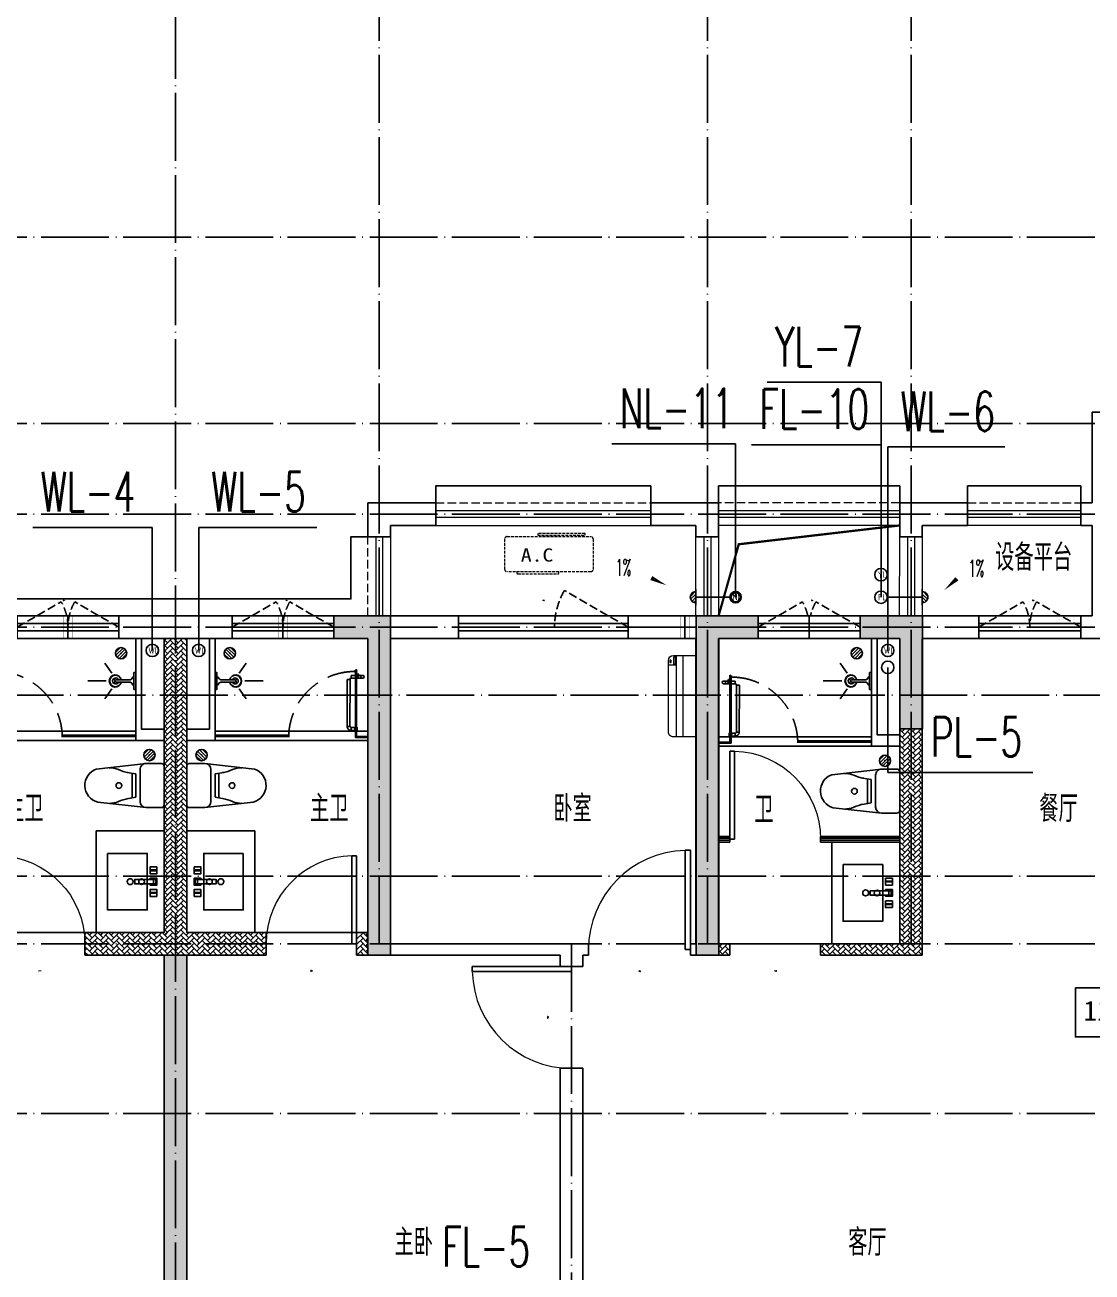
# Model space of a CAD drawing. Extents: x 27938 to 1507990, y 110129 to 923079.
# Drawn here: x 851586 to 861017, y 367223 to 378249 of the extents above; entities that cross this region are included whole.
import ezdxf

# ---------------------------------------------------------------- set-up
doc = ezdxf.new("R2010")
doc.units = 0
doc.header["$LTSCALE"] = 1000
doc.header["$MEASUREMENT"] = 0
doc.linetypes.add('DASH', pattern=[0.35, 0.25, -0.1])
doc.linetypes.add('DOTE', pattern=[2.42, 2, -0.2, 0.02, -0.2])
for name, color, linetype in [('COLUMN', 9, 'Continuous'), ('CURTWALL', 4, 'Continuous'), ('DIM_凝结', 150, 'Continuous'), ('DIM_废水', 31, 'Continuous'), ('DIM_污水', 2, 'Continuous'), ('DIM_雨水', 4, 'Continuous'), ('DIM_餐饮排水', 31, 'Continuous'), ('DOTE', 1, 'Continuous'), ('EQUIP_污水', 7, 'Continuous'), ('IP-bath&kitchen-JOHNSON', 4, 'Continuous'), ('LVTRY', 6, 'Continuous'), ('P-bath&kitchen-JOHNSON', 4, 'Continuous'), ('PUB_HATCH', 8, 'Continuous'), ('PUB_TEXT', 4, 'Continuous'), ('VPIPE-中水', 122, 'Continuous'), ('VPIPE-凝结', 150, 'N'), ('VPIPE-废水', 31, 'Continuous'), ('VPIPE-污水', 2, 'W'), ('VPIPE-雨水', 4, 'Y'), ('VPIPE-餐饮排水', 41, 'P'), ('WALL', 9, 'Continuous'), ('WINDOW', 4, 'Continuous'), ('WINDOW_TEXT', 7, 'Continuous'), ('保温', 6, 'Continuous'), ('机电标识类', 1, 'Continuous'), ('看线', 251, 'Continuous')]:
    doc.layers.add(name, color=color, linetype=linetype)
for name, color, linetype, lineweight in [('平面-排水沟', 86, 'Continuous', 15), ('平面-栏杆', 135, 'Continuous', 15), ('平面-看线', 45, 'Continuous', 15), ('平面-空调室内机', 176, 'Continuous', 9), ('平面-空调预留孔', 173, 'Continuous', 15), ('空调', 76, 'Continuous', 13)]:
    doc.layers.add(name, color=color, linetype=linetype, lineweight=lineweight)
doc.styles.add('_TCH_DIM', font='SIMPLEX.shx', dxfattribs={"width": 0.7, "bigfont": 'GBCBIG.shx'})
doc.styles.add('_TCH_WINDOW', font='SIMPLEX.shx', dxfattribs={"width": 0.7, "height": 3.5, "bigfont": 'GBCBIG.shx'})
doc.styles.add('_TWT_SERIAL', font='SIMPLEX', dxfattribs={"width": 0.8, "height": 3.5, "bigfont": 'HZTXT'})
doc.styles.get("Standard").update_dxf_attribs({"font": 'gbenor.shx', "bigfont": 'gbcbig.shx'})
doc.styles.add('黑体', font='simhei.ttf')
doc.linetypes.add('N', pattern='A,3,-0.2,["N",Standard,S=0.25,R=0,X=-0.1,Y=-0.115],-0.2', length=3.4)
doc.linetypes.add('P', pattern='A,3,-0.2,["P",Standard,S=0.25,R=0,X=-0.1,Y=-0.115],-0.2', length=3.4)
doc.linetypes.add('W', pattern='A,3,-0.2,["W",Standard,S=0.25,R=0,X=-0.1,Y=-0.115],-0.2', length=3.4)
doc.linetypes.add('Y', pattern='A,3,-0.2,["Y",Standard,S=0.25,R=0,X=-0.1,Y=-0.115],-0.2', length=3.4)
pattern_1 = [(45, (0, 0), (0, 47.4157523), [100.584, -33.528]), (135, (23.708, 23.708), (3e-15, 47.4157523), [100.584, -33.528])]
pattern_2 = [(45, (-445516.58, -596748.81), (0, 47.4157523), [100.584, -33.528]), (135, (-445492.87, -596725.102), (3e-15, 47.4157523), [100.584, -33.528])]

# ---------------------------------------------------------------- blocks, each defined once
blk = doc.blocks.new('GDGDGDSDA')
at = {"layer": 'DOTE', "color": 0, "linetype": 'DOTE', "ltscale": 0.3}
for p, q in [((444335, 376108), (444335, 359558)), ((446135, 367858), (446135, 376108)), ((449035, 367858), (449035, 376108)), ((450835, 367858), (450835, 376108)), ((471335, 374108), (417335, 374108)), ((471335, 372458), (417335, 372458)), ((471335, 371658), (417335, 371658)), ((471335, 370658), (417335, 370658)), ((417335, 370059), (471335, 370059)), ((471335, 368458), (417335, 368458)), ((471335, 367858), (417335, 367858)), ((447835, 367858), (447835, 359558)), ((471335, 366358), (417335, 366358))]:
    blk.add_line(p, q, dxfattribs=at)
blk = doc.blocks.new('rrrrrrrrrrrra')
at = {"color": 0}
for p, q in [((-112, 459), (-112, 324)), ((253, 484), (-87, 484)), ((278, 324), (278, 459)), ((-112, 324), (-64, -103)), ((-59, 271), (224, 271)), ((-21, 232), (-34, 154)), ((186, 232), (-21, 232)), ((186, 232), (199, 154)), ((278, 324), (228, -116)), ((191, 200), (-26, 200))]:
    blk.add_line(p, q, dxfattribs=at)
for centre, radius, start, end in [((-87, 459), 25, 90, 180), ((253, 459), 25, 0, 90), ((-59, 324), 53.3, 180, 270), ((224, 324), 53.3, 270, 0), ((-323, 210), 294, 333.5369, 351.4828), ((488, 210), 294, 188.5172, 206.4631), ((149, -3), 224, 158.5202, 180), ((16, -3), 224, 0, 21.4798), ((84, -64), 153, 195.0773, 340.1181)]:
    blk.add_arc(centre, radius, start, end, dxfattribs=at)
blk = doc.blocks.new('A$C1E0F638F')
at = {"color": 0}
for points in [[(500, 435), (500, 85), (0, 85), (0, 435)], [(270, 30), (230, 30), (230, 195), (270, 195)], [(120, 0), (180, 0), (180, 60), (120, 60)], [(147, 55), (153, 55), (153, 5), (147, 5)], [(230, 30), (270, 30), (270, 10), (230, 10)], [(380, 0), (320, 0), (320, 60), (380, 60)], [(353, 55), (347, 55), (347, 5), (353, 5)]]:
    blk.add_lwpolyline(points, close=True, dxfattribs=at)
blk.add_lwpolyline([(270, 60), (280, 60), (280, 0), (220, 0), (220, 60), (230, 60)], dxfattribs=at)
blk.add_circle((250, 236), 26, dxfattribs=at)
blk = doc.blocks.new('$lvtry$00000171')
at = {"color": 0}
for p, q in [((-74, 11), (-11, 74)), ((-70, -27), (27, 70)), ((-53, -53), (53, 53)), ((-27, -70), (70, 27)), ((11, -74), (74, -11))]:
    blk.add_line(p, q, dxfattribs=at)
blk.add_circle((0, 0), 75, dxfattribs=at)
blk.add_point((0, 0), dxfattribs=at)
blk = doc.blocks.new('135')
blk.add_hatch(color=0).paths.add_polyline_path([(5, 2), (4, -1), (-5, 2), (-4, 5)])
at = {"color": 0}
for p, q in [((-6, 19), (-3, 19)), ((-3, 19), (-6, 19)), ((-6, 3), (5, -2)), ((-6, 3), (-5, 3)), ((-5, 11), (-5, 31)), ((5, 11), (-5, 11)), ((5, 10), (-5, 10)), ((-5, 3), (-4, 6)), ((-4, 6), (5, 2)), ((0, 0), (0, 39)), ((6, 19), (3, 19)), ((3, 19), (6, 19)), ((4, -1), (5, 2)), ((5, 11), (5, 32)), ((4, -1), (6, -2))]:
    blk.add_line(p, q, dxfattribs=at)
for centre, radius, start, end in [((6, 16), 13.5, 151.0147, 204.8403), ((13, 4), 20.5, 163.0924, 182.0012), ((-6, 4), 1, 184.2275, 248.4661), ((-5, 22), 0.5, 335.7643, 151.0147), ((4, 18), 9.42, 155.7643, 171.9773), ((9, 15), 14.6, 166.278, 198.0953), ((14, 4), 19.5, 163.7443, 182.5269), ((-5, 3), 0.5, 181.9385, 247.2597), ((5, 22), 0.5, 29.8425, 204.574), ((-6, 17), 11.7, 10.475, 24.574), ((-6, 15), 12.4, 338.6449, 16.0476), ((29, 7), 24, 172.9439, 199.2318), ((-6, 16), 13.4, 334.9111, 29.8425), ((26, 6), 20.6, 169.1454, 199.9526), ((6, -1), 1.17, 247.4597, 19.9526), ((6, -1), 0.5, 247.4597, 19.2318)]:
    blk.add_arc(centre, radius, start, end, dxfattribs=at)
blk.add_open_spline([(-5, 31), (-4, 31), (-2, 33), (1, 29), (3, 31), (5, 32)], degree=3, knots=[0, 0, 0, 0, 3.066329, 6.218313, 11.124135, 11.124135, 11.124135, 11.124135], dxfattribs=at)
blk = doc.blocks.new('SDFAWERAWER')
at = {"layer": 'LVTRY', "color": 0}
for p, q in [((593988, -1242191), (593978, -1242214)), ((594017, -1242203), (593988, -1242191)), ((594016, -1242220), (594027, -1242193)), ((594023, -1242211), (594030, -1242194)), ((594025, -1242211), (594031, -1242197)), ((594027, -1242193), (594033, -1242195)), ((594030, -1242194), (594031, -1242197)), ((594032, -1242197), (594033, -1242195)), ((594033, -1242195), (594034, -1242197)), ((594034, -1242198), (594034, -1242197)), ((593941, -1242210), (593784, -1242595)), ((593965, -1242220), (593807, -1242604)), ((593941, -1242210), (593965, -1242220)), ((594007, -1242226), (593978, -1242214)), ((594016, -1242220), (594022, -1242223)), ((594026, -1242204), (594018, -1242222)), ((594018, -1242222), (594021, -1242220)), ((594025, -1242211), (594021, -1242220)), ((594023, -1242221), (594022, -1242223)), ((594022, -1242223), (594024, -1242222)), ((594024, -1242221), (594024, -1242222)), ((594028, -1242234), (594078, -1242255)), ((594047, -1242201), (594036, -1242229)), ((594036, -1242229), (594039, -1242230)), ((594037, -1242211), (594088, -1242232)), ((594039, -1242230), (594045, -1242214)), ((594039, -1242230), (594042, -1242228)), ((594042, -1242228), (594051, -1242205)), ((594050, -1242202), (594043, -1242218)), ((594047, -1242201), (594050, -1242202)), ((594050, -1242202), (594051, -1242205)), ((594057, -1242246), (594067, -1242223)), ((593784, -1242595), (593807, -1242604)), ((593803, -1242641), (593813, -1242618)), ((593813, -1242618), (593842, -1242630)), ((593842, -1242630), (593833, -1242653)), ((593845, -1242629), (593834, -1242656)), ((593848, -1242630), (593836, -1242657)), ((593845, -1242629), (593842, -1242630)), ((593848, -1242630), (593845, -1242629)), ((593847, -1242662), (593858, -1242634)), ((593850, -1242663), (593861, -1242635)), ((593852, -1242662), (593862, -1242637)), ((593858, -1242634), (593861, -1242635)), ((593861, -1242635), (593862, -1242637)), ((593803, -1242641), (593833, -1242653)), ((593834, -1242656), (593833, -1242653)), ((593836, -1242657), (593834, -1242656)), ((593847, -1242662), (593850, -1242663))]:
    blk.add_line(p, q, dxfattribs=at)
blk.add_lwpolyline([(593823, -1242717), (594046, -1242174), (594037, -1242170), (593814, -1242713)], close=True, dxfattribs=at)
blk.add_arc((594075, -1242240), 15.3, 281.7932, 33.7019, dxfattribs=at)
for centre, major_axis, start_param, end_param in [((593974, -1242224), (3.93, 9.6), 0, 1.570796), ((593817, -1242608), (13.5, 33.1), 1.570796, 3.141593), ((593817, -1242608), (3.93, 9.6), 1.570796, 3.141593)]:
    blk.add_ellipse(centre, major_axis=major_axis, ratio=1, start_param=start_param, end_param=end_param, dxfattribs=at)
at = {"layer": 'P-bath&kitchen-JOHNSON', "color": 0, "linetype": 'DASH'}
blk.add_arc((593810, -1242714), 586, 67.5369, 157.1325, dxfattribs=at)
at = {"layer": 'LVTRY', "color": 8, "xscale": -1, "rotation": 157.7329157530927}
blk.add_blockref('135', (594045, -1242162), dxfattribs=at)
blk = doc.blocks.new('A$C5DCB2F21')
at = {"layer": 'IP-bath&kitchen-JOHNSON', "color": 0}
for p, q in [((-68, -213), (-158, -275)), ((68, -213), (158, -275)), ((0, -261), (0, -425))]:
    blk.add_line(p, q, dxfattribs=at)
for centre, major_axis, ratio, start_param, end_param in [((0, -179), (-51, 0), 0.990052, -1.36297, 4.504563), ((0, -178), (-26.8, 0), 0.994812, -1.167677, 4.309269)]:
    blk.add_ellipse(centre, major_axis=major_axis, ratio=ratio, start_param=start_param, end_param=end_param, dxfattribs=at)
at = {"layer": 'LVTRY', "color": 0}
for p, q in [((74, 0), (-74, 0)), ((-10, -174), (-10, -49)), ((11, -174), (11, -49))]:
    blk.add_line(p, q, dxfattribs=at)
blk.add_lwpolyline([(74, 0), (74, -16), (-74, -16), (-74, 0)], dxfattribs=at)
for points in [[(-26, -31, -0.364142), (-38, -16, -0.020495)], [(-10, -49, 0.214893), (-26, -31, 7.649644)], [(11, -49, -0.21439), (26, -31, -7.649644)], [(26, -31, 0.364142), (38, -16, 0.020495)]]:
    blk.add_lwpolyline(points, format="xyb", dxfattribs=at)
blk.add_arc((0, -174), 10.5, 180, 0, dxfattribs=at)
for centre, major_axis, ratio, start_param, end_param in [((0, -181), (53.6, 0), 0.987577, 1.76809, 7.656688), ((-12, -165), (0, 1.43), 0.85, -1.570796, 4.712389), ((-12, -189), (0, 1.43), 0.85, 4.712389, 10.995574), ((12, -165), (0, 1.43), 0.85, 4.712389, 10.995574), ((12, -189), (0, 1.43), 0.85, 4.712389, 10.995574)]:
    blk.add_ellipse(centre, major_axis=major_axis, ratio=ratio, start_param=start_param, end_param=end_param, dxfattribs=at)
blk = doc.blocks.new('GDGDRGDGRD')
at = {"layer": 'IP-bath&kitchen-JOHNSON', "color": 0}
for p, q in [((490533, 524228), (491883, 524228)), ((490533, 524193), (491183, 524193)), ((490533, 524183), (491183, 524183)), ((491183, 524183), (491183, 524193)), ((491883, 524183), (491783, 524183)), ((491783, 524173), (491783, 524183)), ((490533, 524148), (491883, 524148)), ((491883, 524173), (491783, 524173))]:
    blk.add_line(p, q, dxfattribs=at)
for points in [[(490533, 525048), (490533, 524148), (490283, 524148)], [(490483, 525048), (490483, 524248), (490283, 524248)]]:
    blk.add_lwpolyline(points, dxfattribs=at)
at = {"layer": 'LVTRY', "color": 0}
blk.add_lwpolyline([(490883, 522448), (490283, 522448), (490283, 523348), (490883, 523348)], close=True, dxfattribs=at)
at = {"layer": 'IP-bath&kitchen-JOHNSON', "color": 8}
for name, p, rotation in [('A$C5DCB2F21', (490533, 524673), 90.008488524447), ('SDFAWERAWER', (-528536, 1449334), 22.25976934310711)]:
    blk.add_blockref(name, p, dxfattribs=dict(at, rotation=rotation))
at = {"layer": 'LVTRY', "color": 8, "xscale": -0.6666666667107826, "yscale": 0.6666666667107826}
for p in [(490663, 524918), (490413, 524018)]:
    blk.add_blockref('$lvtry$00000171', p, dxfattribs=at)
at = {"layer": 'LVTRY', "color": 8, "extrusion": (0, 0, -1), "xscale": -1, "zscale": -1, "rotation": 270}
blk.add_blockref('rrrrrrrrrrrra', (-490766, 523666), dxfattribs=at)
at = {"layer": 'LVTRY', "color": 8, "xscale": -1, "rotation": 270}
blk.add_blockref('A$C1E0F638F', (490347, 522649), dxfattribs=at)
blk = doc.blocks.new('GFDGFSDFGD')
at = {"layer": 'PUB_HATCH'}
for points in [[(447017, 373024), (447017, 372824), (447317, 372824), (447317, 370024), (447517, 370024), (447517, 373024)], [(450767, 373024), (450217, 373024), (450217, 370024), (450417, 370024), (450417, 372824), (450767, 372824)], [(451667, 373024), (451667, 372824), (452017, 372824), (452017, 372024), (452217, 372024), (452217, 373024)]]:
    blk.add_hatch(color=0, dxfattribs=at).paths.add_polyline_path(points)
at = {"layer": 'COLUMN', "color": 0}
for p, q in [((447017, 373024), (447017, 372824)), ((447517, 373024), (447017, 373024)), ((447517, 370024), (447517, 373024)), ((450767, 373024), (450217, 373024)), ((450217, 373024), (450217, 370024)), ((450767, 372824), (450767, 373024)), ((451667, 373024), (451667, 372824)), ((452217, 373024), (451667, 373024)), ((452217, 372024), (452217, 373024)), ((447017, 372824), (447317, 372824)), ((447317, 372824), (447317, 370024)), ((450417, 370024), (450417, 372824)), ((450417, 372824), (450767, 372824)), ((451667, 372824), (452017, 372824)), ((452017, 372824), (452017, 372024)), ((452017, 372024), (452217, 372024)), ((447317, 370024), (447517, 370024)), ((450217, 370024), (450417, 370024))]:
    blk.add_line(p, q, dxfattribs=at)
blk = doc.blocks.new('GDFGDGRD')
at = {"layer": '保温', "linetype": 'ByBlock', "ltscale": 10}
h = blk.add_hatch(dxfattribs=at)
h.set_pattern_fill('AR-HBONE', color=251, scale=55)
h.set_pattern_definition(pattern_1)
h.paths.add_polyline_path([(439017, 370024), (439017, 372024), (439217, 372024), (439217, 370024)])
h = blk.add_hatch(dxfattribs=at)
h.set_pattern_fill('AR-HBONE', color=251, scale=55)
h.set_pattern_definition(pattern_1)
h.paths.add_polyline_path([(443916, 370024), (443916, 370224), (444016, 370224), (444016, 370024)])
h = blk.add_hatch(dxfattribs=at)
h.set_pattern_fill('AR-HBONE', color=251, scale=55)
h.set_pattern_definition(pattern_1)
h.paths.add_polyline_path([(439217, 370024), (439217, 370124), (439917, 370124), (439917, 370024)])
h = blk.add_hatch(dxfattribs=at)
h.set_pattern_fill('AR-HBONE', color=251, scale=55)
h.set_pattern_definition(pattern_1)
h.paths.add_polyline_path([(440717, 370024), (440717, 370124), (440817, 370124), (440817, 370024)])
blk = doc.blocks.new('dongkong')
blk.add_wipeout([(-603756, 210771), (-603756, 210571), (-603836, 210571), (-603836, 210771)])
at = {"layer": '机电标识类', "color": 250, "linetype": 'DASH', "ltscale": 400}
for p, q in [((-603796, 210771), (-603796, 210571)), ((-603896, 210671), (-603696, 210671))]:
    blk.add_line(p, q, dxfattribs=at)
at = {"layer": '空调', "color": 6, "linetype": 'DASH', "const_width": 2}
blk.add_lwpolyline([(-603756, 210771), (-603756, 210571), (-603836, 210571), (-603836, 210771)], close=True, dxfattribs=at)
blk = doc.blocks.new('A$C001338C2')
for p, q in [((845, 304), (55, 304)), ((109, 215), (109, 304)), ((0, 249), (0, 22)), ((900, 22), (900, 249)), ((22, 0), (878, 0))]:
    blk.add_line(p, q)
at = {"lineweight": 5}
for p, q in [((900, 215), (0, 215)), ((900, 143), (0, 143))]:
    blk.add_line(p, q, dxfattribs=at)
for points in [[(73, 275), (57, 275, -0.414214), (51, 281), (51, 283, -0.414214), (57, 289), (73, 289, -0.414214), (79, 283), (79, 281, -0.414214)], [(89, 226), (22, 226, -0.414214), (17, 232), (17, 243, -0.414214), (22, 249), (89, 249, -0.414214), (95, 243), (95, 232, -0.414214)]]:
    blk.add_lwpolyline(points, format="xyb", close=True)
for centre, radius, start, end in [((55, 249), 55, 90, 180), ((845, 249), 55, 360, 90), ((22, 22), 22, 180, 270), ((878, 22), 22, 270, 360)]:
    blk.add_arc(centre, radius, start, end)
blk = doc.blocks.new('$TCHSYS$DOOR2D')
for p, q in [((0.45, 0.975), (0.5, 0.975)), ((0.45, 0), (0.45, 0.975)), ((0.5, 0), (0.5, 0.975)), ((0.5, 0), (0.45, 0))]:
    blk.add_line(p, q)
at = {"lineweight": 13}
blk.add_arc((0.475, 0), 0.975, 91.4693, 180, dxfattribs=at)
blk = doc.blocks.new('DSGDFGF')
at = {"layer": 'CURTWALL', "color": 0}
for p, q in [((676992, 342105), (676292, 342105)), ((676292, 342105), (676292, 342055)), ((676292, 342089), (676992, 342089)), ((676292, 342072), (676992, 342072)), ((676292, 342055), (676992, 342055)), ((676992, 342055), (676992, 342105)), ((677892, 342105), (677792, 342105)), ((677792, 342105), (677792, 342055)), ((677792, 342089), (677892, 342089)), ((677792, 342072), (677892, 342072)), ((677792, 342055), (677892, 342055)), ((677892, 342055), (677892, 342105))]:
    blk.add_line(p, q, dxfattribs=at)
at = {"layer": 'IP-bath&kitchen-JOHNSON', "color": 0}
for p, q in [((676542, 342985), (677892, 342985)), ((676542, 342950), (677192, 342950)), ((676542, 342940), (677192, 342940)), ((677192, 342940), (677192, 342950)), ((677892, 342940), (677792, 342940)), ((677792, 342930), (677792, 342940)), ((677892, 342930), (677792, 342930)), ((676542, 342905), (677892, 342905))]:
    blk.add_line(p, q, dxfattribs=at)
for points in [[(676542, 343855), (676542, 342905), (676292, 342905)], [(676492, 343855), (676492, 343005), (676292, 343005)]]:
    blk.add_lwpolyline(points, dxfattribs=at)
at = {"layer": 'LVTRY', "color": 0}
blk.add_lwpolyline([(676892, 341155), (676292, 341155), (676292, 342055), (676892, 342055)], close=True, dxfattribs=at)
at = {"layer": 'CURTWALL', "color": 0, "xscale": 800, "yscale": 800, "zscale": 50, "rotation": 5.54452612062199e-09}
blk.add_blockref('$TCHSYS$DOOR2D', (677392, 342080), dxfattribs=at)
at = {"layer": 'IP-bath&kitchen-JOHNSON', "color": 8}
for name, p, rotation in [('A$C5DCB2F21', (676542, 343480), 90.00848852444699), ('SDFAWERAWER', (-342526, 1268091), 22.25976934310714)]:
    blk.add_blockref(name, p, dxfattribs=dict(at, rotation=rotation))
at = {"layer": 'LVTRY', "color": 8, "xscale": -0.6666666667107826, "yscale": 0.6666666667107826}
for p in [(676672, 343725), (676422, 342775)]:
    blk.add_blockref('$lvtry$00000171', p, dxfattribs=at)
at = {"layer": 'LVTRY', "color": 8, "extrusion": (0, 0, -1), "xscale": -1, "zscale": -1, "rotation": 270}
blk.add_blockref('rrrrrrrrrrrra', (-676776, 342423), dxfattribs=at)
at = {"layer": 'LVTRY', "color": 8, "xscale": -1, "rotation": 270}
blk.add_blockref('A$C1E0F638F', (676357, 341356), dxfattribs=at)
blk = doc.blocks.new('A$C718F517F')
at = {"layer": '保温', "linetype": 'ByBlock', "ltscale": 10}
h = blk.add_hatch(dxfattribs=at)
h.set_pattern_fill('AR-HBONE', color=251, scale=55)
h.set_pattern_definition(pattern_2)
edge = h.paths.add_edge_path()
edge.add_line((200, 5100), (200, 7700))
edge.add_line((200, 7700), (0, 7700))
edge.add_line((0, 7700), (0, 5100))
edge.add_line((0, 5100), (200, 5100))
h = blk.add_hatch(dxfattribs=at)
h.set_pattern_fill('AR-HBONE', color=251, scale=55)
h.set_pattern_definition(pattern_2)
edge = h.paths.add_edge_path()
edge.add_line((900, 4900), (900, 5100))
edge.add_line((900, 5100), (-700, 5100))
edge.add_line((-700, 5100), (-700, 4900))
edge.add_line((-700, 4900), (900, 4900))
at = {"layer": '保温', "linetype": 'Continuous', "ltscale": 10}
h = blk.add_hatch(dxfattribs=at)
h.set_pattern_fill('HEX', color=251, scale=10, angle=90, style=0)
h.set_pattern_definition([(90, (-503782.47, -516048.461), (-16.49778, 1e-15), [9.525, -19.05]), (210, (-503782.47, -516048.461), (8.24889, -14.2874966), [9.525, -19.05]), (150, (-503782.47, -516038.936), (-8.24889, -14.2874966), [9.525, -19.05])])
h.paths.add_polyline_path([(0, 0), (200, 0), (200, 4900), (0, 4900)])
at = {"layer": '保温', "color": 251, "linetype": 'ByBlock', "ltscale": 10}
for p, q in [((0, 7700), (200, 7700)), ((0, 4900), (200, 4900)), ((0, 0), (200, 0))]:
    blk.add_line(p, q, dxfattribs=at)
blk = doc.blocks.new('gsergvr')
at = {"layer": '平面-空调预留孔', "linetype": 'DASH', "ltscale": 0.1}
for p, q in [((34075, 17176), (34075, 17166)), ((34085, 17156), (34438, 17156)), ((34448, 17166), (34448, 17176))]:
    blk.add_line(p, q, dxfattribs=at)
blk.add_lwpolyline([(34729, 17176), (33989, 17176, -0.414214), (33969, 17196), (33969, 17466, -0.414214), (33989, 17486), (34729, 17486, -0.414214), (34749, 17466), (34749, 17196, -0.414214)], format="xyb", close=True, dxfattribs=at)
blk.add_lwpolyline([(34679, 17515), (34260, 17515), (34260, 17500), (34679, 17500)], close=True, dxfattribs=at)
for centre, start, end in [((34085, 17166), 180, 270), ((34438, 17166), 270, 0)]:
    blk.add_arc(centre, 10, start, end, dxfattribs=at)
at = {"layer": '平面-空调预留孔', "color": 251, "linetype": 'DASH', "ltscale": 0.1, "true_color": 0x636466, "style": '黑体', "width": 1.2}
blk.add_text('A.C', height=117, dxfattribs=at).set_placement((34111, 17265))
blk = doc.blocks.new('rtyryrtyeeretee')
at = {"layer": '平面-空调预留孔'}
blk.add_blockref('gsergvr', (635673, 326706), dxfattribs=at)
blk = doc.blocks.new('A$C7A951E79')
at = {"layer": 'LVTRY'}
for p, q in [((-7, 49), (-49, 7)), ((0, 28), (-47, -18)), ((0, 0), (-35, -35)), ((0, -71), (0, 71)), ((0, -28), (-18, -47))]:
    blk.add_line(p, q, dxfattribs=at)
blk.add_arc((0, 0), 49.9, 89.9757, 269.9757, dxfattribs=at)
blk.add_point((0, 0), dxfattribs=at)
blk = doc.blocks.new('A$C42425DA4')
blk.add_blockref('A$C7A951E79', (25000, 0))
at = {"xscale": -1}
blk.add_blockref('A$C7A951E79', (27000, 0), dxfattribs=at)
blk = doc.blocks.new('$DorLib2D$00000001')
at = {"color": 0}
for p, q in [((0.45, 0.975), (0.5, 0.975)), ((0.45, 0), (0.45, 0.975)), ((0.5, 0), (0.5, 0.975)), ((0.5, 0), (0.45, 0))]:
    blk.add_line(p, q, dxfattribs=at)
at = {"color": 0, "lineweight": 13}
blk.add_arc((0.475, 0), 0.975, 91.4693, 180, dxfattribs=at)
blk = doc.blocks.new('$WINLIB2D$00000001')
at = {"color": 0}
for points in [[(-0.5, 0.5), (-0.5, -0.5)], [(-0.5, 0.5), (0.5, 0.5)], [(0.5, -0.5), (0.5, 0.5)], [(0.5, 0.1667), (-0.5, 0.1667)], [(0.5, -0.1667), (-0.5, -0.1667)], [(-0.5, -0.5), (0.5, -0.5)]]:
    blk.add_lwpolyline(points, dxfattribs=at)
blk = doc.blocks.new('$TwtSys$00000147')
blk.add_circle((0, 0, 0), 25)

msp = doc.modelspace()

# ---------------------------------------------------------------- linework, layer by layer
at = {"color": 8}
msp.add_lwpolyline([(860869.5, 369736.8), (861875.5, 369736.8), (861875.5, 369300.8), (860869.5, 369300.8)], close=True, dxfattribs=at)
at = {"layer": 'DIM_凝结'}
for p, q in [((857866.6, 374544.2), (856772.1, 374544.2)), ((857866.6, 373189.3), (857866.6, 374544.2))]:
    msp.add_line(p, q, dxfattribs=at)
at = {"layer": 'DIM_废水'}
for p, q in [((859151.6, 374537.1), (858007.5, 374537.1)), ((859151.6, 373188.7), (859151.6, 374537.1))]:
    msp.add_line(p, q, dxfattribs=at)
at = {"layer": 'DIM_污水'}
for p, q in [((859211.4, 372718.7), (859211.4, 374517.6)), ((859211.4, 374517.6), (860247.2, 374517.6)), ((852711.5, 373806.3), (851656.2, 373806.3)), ((852711.5, 372718.7), (852711.5, 373806.3)), ((853121.7, 372718.7), (853121.7, 373806.3)), ((853121.7, 373806.3), (854167.2, 373806.3))]:
    msp.add_line(p, q, dxfattribs=at)
at = {"layer": 'DIM_雨水'}
for p, q in [((859151.6, 375089.9), (858144.7, 375089.9)), ((859151.6, 373388.7), (859151.6, 375089.9))]:
    msp.add_line(p, q, dxfattribs=at)
at = {"layer": 'DIM_餐饮排水'}
for p, q in [((859211.4, 372568.7), (859211.4, 371639.9)), ((859211.4, 371639.9), (860493.9, 371639.9))]:
    msp.add_line(p, q, dxfattribs=at)
at = {"layer": 'VPIPE-中水', "color": 8, "linetype": 'Continuous'}
for centre in [(852711.4, 372718.7), (853121.7, 372718.7), (859211.4, 372718.7)]:
    msp.add_circle(centre, 55, dxfattribs=at)
at = {"layer": 'VPIPE-凝结', "color": 8, "ltscale": 0.1}
for p, q in [((857826.6, 373189.3), (857516.4, 373189.3)), ((859206.6, 373189.3), (859516.4, 373189.3))]:
    msp.add_line(p, q, dxfattribs=at)
at = {"layer": 'VPIPE-凝结'}
msp.add_circle((857866.6, 373189.3), 50, dxfattribs=at)
at = {"layer": 'VPIPE-凝结', "color": 8}
msp.add_circle((857866.6, 373189.3), 40, dxfattribs=at)
at = {"layer": 'VPIPE-废水', "color": 8}
msp.add_circle((859151.6, 373188.7), 55, dxfattribs=at)
at = {"layer": 'VPIPE-废水'}
msp.add_circle((859151.6, 373188.7), 55, dxfattribs=at)
at = {"layer": 'VPIPE-污水'}
for centre in [(852711.5, 372718.7), (853121.7, 372718.7), (859211.4, 372718.7)]:
    msp.add_circle(centre, 55, dxfattribs=at)
at = {"layer": 'VPIPE-雨水', "color": 8}
msp.add_circle((859151.6, 373388.7), 55, dxfattribs=at)
at = {"layer": 'VPIPE-雨水'}
msp.add_circle((859151.6, 373388.7), 55, dxfattribs=at)
at = {"layer": 'VPIPE-餐饮排水'}
msp.add_circle((859211.4, 372568.7), 55, dxfattribs=at)
at = {"layer": 'WALL', "color": 8}
for p, q in [((861016.6, 374023.7), (861016.6, 374823.7)), ((861716.6, 374823.7), (861016.6, 374823.7)), ((854616.6, 374023.7), (854616.6, 373723.7)), ((854616.6, 374023.7), (855216.6, 374023.7)), ((855216.6, 374023.7), (855216.6, 373823.7)), ((857116.6, 374023.7), (857716.6, 374023.7)), ((857116.6, 374023.7), (857116.6, 373823.7)), ((857716.6, 373723.7), (857716.6, 374023.7)), ((859316.6, 374023.7), (859916.6, 374023.7)), ((859316.6, 373723.7), (859316.6, 374023.7)), ((859916.6, 374023.7), (859916.6, 373823.7)), ((860916.6, 374023.7), (861016.6, 374023.7)), ((860916.6, 374023.7), (860916.6, 373823.7)), ((854816.6, 373823.7), (854816.6, 373723.7)), ((854816.6, 373823.7), (855216.6, 373823.7)), ((857116.6, 373823.7), (857516.6, 373823.7)), ((857516.6, 373723.7), (857516.6, 373823.7)), ((859516.6, 373823.7), (859916.6, 373823.7)), ((859516.6, 373723.7), (859516.6, 373823.7)), ((860916.6, 373823.7), (861016.6, 373823.7)), ((861016.6, 373023.7), (861016.6, 373823.7)), ((854816.6, 373723.7), (854616.6, 373723.7)), ((857516.6, 373723.7), (857716.6, 373723.7)), ((859316.6, 373723.7), (859516.6, 373723.7)), ((852916.6, 373023.7), (852416.5, 373023.7)), ((852416.5, 373023.7), (852416.5, 372823.7)), ((853416.7, 373023.7), (852916.6, 373023.7)), ((853416.7, 372823.7), (853416.7, 373023.7)), ((854716.6, 373023.7), (854316.7, 373023.7)), ((854316.7, 373023.7), (854316.7, 372823.7)), ((855416.6, 373023.7), (854716.6, 373023.7)), ((855416.6, 372823.7), (855416.6, 373023.7)), ((856916.6, 373023.7), (856916.6, 372823.7)), ((858066.6, 373023.7), (857616.6, 373023.7)), ((858066.6, 372823.7), (858066.6, 373023.7)), ((859416.6, 373023.7), (858966.6, 373023.7)), ((858966.6, 373023.7), (858966.6, 372823.7)), ((860016.6, 373023.7), (859416.6, 373023.7)), ((860016.6, 372823.7), (860016.6, 373023.7)), ((861016.6, 373023.7), (860916.6, 373023.7)), ((860916.6, 373023.7), (860916.6, 372823.7)), ((852416.5, 372823.7), (852816.6, 372823.7)), ((852816.6, 370223.7), (852816.6, 372823.7)), ((853016.6, 370223.7), (853016.6, 372823.7)), ((853016.6, 372823.7), (853416.7, 372823.7)), ((854316.7, 372823.7), (854616.6, 372823.7)), ((854616.6, 372823.7), (854616.6, 370223.7)), ((854816.6, 372823.7), (855416.6, 372823.7)), ((854816.6, 372823.7), (854816.6, 370123.7)), ((857716.6, 372823.7), (858066.6, 372823.7)), ((857716.6, 370123.7), (857716.6, 372823.7)), ((858966.6, 372823.7), (859316.6, 372823.7)), ((859316.6, 370123.7), (859316.6, 372823.7)), ((859516.6, 370023.7), (859516.6, 372823.7)), ((859516.6, 372823.7), (860016.6, 372823.7)), ((860916.6, 372823.7), (861116.6, 372823.7)), ((852816.6, 370223.7), (852116.6, 370223.7)), ((852116.6, 370223.7), (852116.6, 370023.7)), ((853716.6, 370223.7), (853016.6, 370223.7)), ((853716.6, 370023.7), (853716.6, 370223.7)), ((854616.6, 370223.7), (854516.6, 370223.7)), ((854516.6, 370223.7), (854516.6, 370023.7)), ((854816.6, 370123.7), (856416.6, 370123.7)), ((856566.6, 370123.7), (856416.6, 370123.7)), ((856566.6, 370023.7), (856566.6, 370123.7)), ((857516.6, 370123.7), (857466.6, 370123.7)), ((857466.6, 370123.7), (857466.6, 370023.7)), ((857816.6, 370123.7), (857716.6, 370123.7)), ((857816.6, 370023.7), (857816.6, 370123.7)), ((859316.6, 370123.7), (858616.6, 370123.7)), ((858616.6, 370123.7), (858616.6, 370023.7)), ((852116.6, 370023.7), (852816.6, 370023.7)), ((852816.6, 365123.7), (852816.6, 370023.7)), ((853016.6, 365123.7), (853016.6, 370023.7)), ((853016.6, 370023.7), (853716.6, 370023.7)), ((854516.6, 370023.7), (854716.6, 370023.7)), ((854716.6, 370023.7), (856316.6, 370023.7)), ((856316.6, 370023.7), (856316.6, 369923.7)), ((856516.6, 370023.7), (856566.6, 370023.7)), ((856516.6, 369923.7), (856516.6, 370023.7)), ((857466.6, 370023.7), (857616.6, 370023.7)), ((857616.6, 370023.7), (857816.6, 370023.7)), ((858616.6, 370023.7), (859516.6, 370023.7)), ((856316.6, 369923.7), (856516.6, 369923.7)), ((856516.6, 369023.7), (856316.6, 369023.7)), ((856316.6, 369023.7), (856316.6, 365723.7)), ((856516.6, 365723.7), (856516.6, 369023.7))]:
    msp.add_line(p, q, dxfattribs=at)
at = {"layer": 'WINDOW', "color": 8}
for p, q in [((852116.6, 370223.7), (851316.6, 370223.7)), ((853716.6, 370223.7), (854516.6, 370223.7)), ((857816.6, 370123.7, 800), (858616.6, 370123.7, 800))]:
    msp.add_line(p, q, dxfattribs=at)
at = {"layer": 'WINDOW', "color": 8, "linetype": 'DASH'}
for p, q in [((857816.6, 370123.7), (857816.6, 370023.7)), ((858616.6, 370023.7), (858616.6, 370123.7))]:
    msp.add_line(p, q, dxfattribs=at)
at = {"layer": 'WINDOW', "color": 8, "linetype": 'DASH', "ltscale": 0.3}
for points in [[(856916.6, 372923.7), (856353.4, 373248.4, 0.1314846), (856266.6, 372923.7)], [(858066.7, 372923.7), (858456.4, 373148.7, -0.1316053), (858516.7, 372923.7)], [(858966.7, 372923.7), (858576.9, 373148.7, 0.1316053), (858516.7, 372923.7)], [(860016.6, 372923.7), (860406.3, 373148.7, -0.1316053), (860466.6, 372923.7)], [(860916.6, 372923.7), (860526.8, 373148.7, 0.1316053), (860466.6, 372923.7)]]:
    msp.add_lwpolyline(points, format="xyb", dxfattribs=at)
at = {"layer": '平面-排水沟', "color": 8}
for points in [[(856970.4, 373430.5, 0, 0, 0), (857256.5, 373293.7, 0, 40, 0), (857121.2, 373358.4, 0, 0, 0)], [(859888.9, 373411.7, 0, 0, 0), (859710.5, 373252.1, 0, 40, 0), (859822.3, 373352.1, 0, 0, 0)]]:
    msp.add_lwpolyline(points, format="xyseb", dxfattribs=at)
at = {"layer": '平面-栏杆', "color": 8}
for points in [[(857116.6, 373953.7), (855216.6, 373954)], [(859316.6, 373953.8), (857716.6, 373954)], [(860916.6, 373953.9), (859916.6, 373954)], [(857116.6, 373893.7), (855216.6, 373894)], [(859316.6, 373893.8), (857716.6, 373894)], [(860916.6, 373893.9), (859916.6, 373894)], [(854686.9, 373723.7), (854686.6, 373023.7)], [(854746.9, 373723.7), (854746.6, 373023.7)], [(857586.6, 373723.7), (857586.3, 373023.7)], [(857646.6, 373723.7), (857646.3, 373023.7)], [(859386.6, 373723.7), (859386.3, 373023.7)], [(859446.6, 373723.7), (859446.3, 373023.7)]]:
    msp.add_lwpolyline(points, dxfattribs=at)
at = {"layer": '平面-看线', "color": 8, "linetype": 'DASH', "ltscale": 0.3}
msp.add_line((854616.6, 373023.7), (854616.9, 373723.7), dxfattribs=at)
at = {"layer": '平面-看线', "color": 8}
msp.add_line((859316.3, 373023.7), (859316.6, 373723.7), dxfattribs=at)
at = {"layer": '平面-看线', "color": 8, "linetype": 'DASH', "ltscale": 0.3}
for points in [[(855216.6, 374023.7), (857116.6, 374023.7)], [(859316.6, 374023.7), (857716.6, 374023.7)], [(859916.6, 374023.7), (860916.6, 374023.7)]]:
    msp.add_lwpolyline(points, dxfattribs=at)
at = {"layer": '平面-看线', "color": 8}
for points in [[(855216.6, 373823.7), (857116.6, 373823.7)], [(859316.6, 373823.7), (857716.6, 373823.7)], [(860916.6, 373823.7), (859916.6, 373823.7)], [(854816.9, 373723.7), (854816.6, 373023.7)], [(857716.6, 373723.7), (857716.3, 373023.7)], [(859516.6, 373723.7), (859516.3, 373023.7)]]:
    msp.add_lwpolyline(points, dxfattribs=at)
at = {"layer": '看线', "color": 8, "ltscale": 0.5}
for points in [[(855216.6, 374023.7), (855216.6, 374173.7), (857116.6, 374173.7), (857116.6, 374023.7)], [(857716.6, 374023.7), (857716.6, 374173.7), (859316.6, 374173.7), (859316.6, 374023.7)], [(859916.6, 374023.7), (859916.6, 374173.7), (860916.6, 374173.7), (860916.6, 374023.7)], [(851216.3, 373723.7), (851366.3, 373723.7), (851366.3, 373173.7), (852916.6, 373173.7)], [(852916.6, 373173.7), (854466.9, 373173.7), (854466.9, 373723.7), (854616.9, 373723.7)]]:
    msp.add_lwpolyline(points, dxfattribs=at)

# ---------------------------------------------------------------- block references
at = {"color": 8}
for name, p in [('GFDGFSDFGD', (407300, 0)), ('rtyryrtyeeretee', (186184.5, 29532.7)), ('A$C42425DA4', (832516.4, 373189.3)), ('GDGDRGDGRD', (362734.1, -152224.7))]:
    msp.add_blockref(name, p, dxfattribs=at)
at = {"color": 8, "xscale": -1}
for name, p in [('GDFGDGRD', (1298533.2, 0)), ('GDGDRGDGRD', (1343098.9, -152224.7))]:
    msp.add_blockref(name, p, dxfattribs=at)
at = {"layer": 'DOTE', "color": 169}
msp.add_blockref('GDGDGDSDA', (408581.8, 2265.4), dxfattribs=at)
at = {"layer": 'EQUIP_污水', "yscale": -1, "rotation": 180}
for p in [(852416.6, 371523.7), (852616.5, 370673.7)]:
    msp.add_blockref('$TwtSys$00000147', p, dxfattribs=at)
at = {"layer": 'EQUIP_污水'}
for p in [(853416.6, 371523.7), (858916.6, 371473.6), (853216.7, 370673.7), (859116.6, 370573.7)]:
    msp.add_blockref('$TwtSys$00000147', p, dxfattribs=at)
at = {"layer": 'WINDOW', "color": 8}
ref = msp.add_blockref('$WINLIB2D$00000001', (856166.6, 372923.7), dxfattribs=dict(at, xscale=1500, yscale=-200, zscale=1500, rotation=359.9999999969686))
ref.add_attrib('A', 'C1514a', (856161.3, 373159.1), dxfattribs={"layer": 'WINDOW_TEXT', "color": 8, "ltscale": 0.5, "height": 4.25, "style": '_TCH_WINDOW', "width": 0.494118})
ref = msp.add_blockref('$WINLIB2D$00000001', (860466.6, 372923.7), dxfattribs=dict(at, xscale=-900, yscale=-200, zscale=-900, rotation=2.464015854641344e-09))
ref.add_attrib('A', 'C0914', (860491.2, 373159.1), dxfattribs={"layer": 'WINDOW_TEXT', "color": 8, "ltscale": 0.5, "height": 4.25, "rotation": 0, "style": '_TCH_WINDOW', "width": 0.494118})
ref = msp.add_blockref('$DorLib2D$00000001', (857016.6, 370073.7), dxfattribs=dict(at, xscale=900, yscale=900, zscale=900, rotation=3.223884863770534e-09))
ref.add_attrib('A', 'M0922', (857009.7, 369881), dxfattribs={"layer": 'WINDOW_TEXT', "color": 8, "ltscale": 0.5, "height": 5.95, "rotation": 0, "style": '_TCH_WINDOW', "width": 0.494118})
ref = msp.add_blockref('$DorLib2D$00000001', (851716.6, 370123.7), dxfattribs=dict(at, xscale=800, yscale=-800, zscale=800, rotation=179.9999999939821))
ref.add_attrib('A', 'M0822', (851709.7, 369883.2), dxfattribs={"layer": 'WINDOW_TEXT', "color": 8, "ltscale": 0.5, "height": 5.95, "rotation": 360, "style": '_TCH_WINDOW', "width": 0.494118})
ref = msp.add_blockref('$DorLib2D$00000001', (854116.6, 370123.7), dxfattribs=dict(at, xscale=800, yscale=800, zscale=800, rotation=6.01791841182132e-09))
ref.add_attrib('A', 'M0822', (854109.7, 369883.2), dxfattribs={"layer": 'WINDOW_TEXT', "color": 8, "ltscale": 0.5, "height": 5.95, "rotation": 0, "style": '_TCH_WINDOW', "width": 0.494118})
ref = msp.add_blockref('$DorLib2D$00000001', (856416.6, 369473.7), dxfattribs=dict(at, xscale=900, yscale=900, zscale=900, rotation=90.00000000129845))
ref.add_attrib('A', 'M0922', (856211.6, 369466.9), dxfattribs={"layer": 'WINDOW_TEXT', "color": 8, "ltscale": 0.5, "height": 5.95, "rotation": 90, "style": '_TCH_WINDOW', "width": 0.494118})
at = {"layer": '平面-空调预留孔', "color": 8, "xscale": -0.8000000000465648, "yscale": 0.8000000000465648, "zscale": 0.8000000000465646, "rotation": 89.99999976656984}
msp.add_blockref('A$C001338C2', (857516.6, 372674), dxfattribs=at)

# ---------------------------------------------------------------- texts
at = {"color": 8, "style": '黑体'}
msp.add_text('116户型', height=175, dxfattribs=at).set_placement((860941.6, 369444.6))
at = {"layer": 'DIM_凝结', "color": 7, "style": '_TWT_SERIAL', "width": 0.64}
msp.add_text('NL-11', height=350, dxfattribs=at).set_placement((856842.1, 374684.2))
at = {"layer": 'DIM_废水', "color": 7, "style": '_TWT_SERIAL', "width": 0.64}
for s, p in [('FL-10', (858077.5, 374677.1)), ('FL-5', (855273.8, 367271.3))]:
    msp.add_text(s, height=350, dxfattribs=at).set_placement(p)
at = {"layer": 'DIM_污水', "color": 7, "style": '_TWT_SERIAL', "width": 0.64}
for s, p in [('WL-6', (859323.9, 374657.6)), ('WL-4', (851726.2, 373946.3)), ('WL-5', (853233.2, 373946.3))]:
    msp.add_text(s, height=350, dxfattribs=at).set_placement(p)
at = {"layer": 'DIM_雨水', "color": 7, "style": '_TWT_SERIAL', "width": 0.64}
msp.add_text('YL-7', height=350, dxfattribs=at).set_placement((858214.7, 375229.9))
at = {"layer": 'DIM_餐饮排水', "color": 7, "style": '_TWT_SERIAL', "width": 0.64}
msp.add_text('PL-5', height=350, dxfattribs=at).set_placement((859591.9, 371779.9))
at = {"layer": 'PUB_TEXT', "color": 8}
for s, height, p in [('设备平台', 236.31, (860160, 373422.7)), ('YL', 56, (859121.2, 373360.7)), ('NL', 56, (857838.6, 373161.3)), ('FL', 56, (859125.9, 373160.7)), ('WL', 56, (852676.4, 372690.7)), ('WL', 56, (853086.7, 372690.7)), ('WL', 56, (859176.4, 372690.7)), ('主卫', 236.31, (851409.9, 371201.5)), ('主卫', 236.31, (854105.3, 371201.5)), ('卧室', 236.31, (856255.3, 371201.5, 0)), ('卫', 236.3, (858031.5, 371192.5)), ('餐厅', 236.31, (860550.1, 371201.5)), ('主卧', 236.31, (854851.8, 367366.2)), ('客厅', 236.31, (858861.5, 367366.2))]:
    msp.add_text(s, height=height, dxfattribs=at).set_placement(p)
at = {"layer": 'WINDOW_TEXT', "color": 8, "style": '_TCH_WINDOW', "width": 0.494118}
msp.add_text('DK0822', height=5.95, rotation=0, dxfattribs=at).set_placement((858208.5, 369881.5))
at = {"layer": '平面-排水沟', "color": 7, "style": '_TCH_DIM', "width": 0.494118}
for p in [(856806.3, 373377.8), (859926.2, 373370.6)]:
    msp.add_text('1%', height=148.75, dxfattribs=at).set_placement(p)

# ---------------------------------------------------------------- next in the draw order: block references
at = {"layer": '平面-空调室内机', "color": 8, "ltscale": 0.3, "rotation": 180}
msp.add_blockref('dongkong', (248170.5, 583594.7), dxfattribs=at)
at = {"layer": '平面-空调室内机', "color": 8, "ltscale": 0.3, "xscale": -1, "rotation": 180}
for p in [(1457662.6, 583594.7), (1462312.6, 583594.5)]:
    msp.add_blockref('dongkong', p, dxfattribs=at)

# ---------------------------------------------------------------- next in the draw order: linework, layer by layer
at = {"color": 8, "const_width": 20}
msp.add_lwpolyline([(857716.3, 373023.7), (857894.5, 373657.1), (859316.6, 373823.7)], dxfattribs=at)
at = {"layer": 'WINDOW', "color": 8, "linetype": 'DASH', "ltscale": 0.3}
for points in [[(851516.5, 372923.7), (851906.2, 373148.7, -0.1316053), (851966.5, 372923.7)], [(852416.5, 372923.7), (852026.7, 373148.7, 0.1316053), (851966.5, 372923.7)], [(853416.7, 372923.7), (853806.4, 373148.7, -0.1316053), (853866.7, 372923.7)], [(854316.7, 372923.7), (853926.9, 373148.7, 0.1316053), (853866.7, 372923.7)]]:
    msp.add_lwpolyline(points, format="xyb", dxfattribs=at)

# ---------------------------------------------------------------- next in the draw order: block references
at = {"color": 8}
msp.add_blockref('A$C718F517F', (852816.6, 365123.7), dxfattribs=at)
at = {"color": 8, "xscale": -1}
msp.add_blockref('DSGDFGF', (1535608.9, 28968.4), dxfattribs=at)
at = {"layer": 'WINDOW', "color": 8}
ref = msp.add_blockref('$WINLIB2D$00000001', (851966.5, 372923.7), dxfattribs=dict(at, xscale=-900, yscale=200, zscale=-900, rotation=180.000000003513))
ref.add_attrib('A', 'C0914', (851925.2, 373159.1), dxfattribs={"layer": 'WINDOW_TEXT', "color": 8, "ltscale": 0.5, "height": 4.25, "rotation": 0, "style": '_TCH_WINDOW', "width": 0.494118})
ref = msp.add_blockref('$WINLIB2D$00000001', (853866.7, 372923.7), dxfattribs=dict(at, xscale=-900, yscale=-200, zscale=-900, rotation=359.9999999964871))
ref.add_attrib('A', 'C0914', (853891.3, 373159.1), dxfattribs={"layer": 'WINDOW_TEXT', "color": 8, "ltscale": 0.5, "height": 4.25, "style": '_TCH_WINDOW', "width": 0.494118})
ref = msp.add_blockref('$WINLIB2D$00000001', (858516.6, 372923.7), dxfattribs=dict(at, xscale=-900, yscale=-200, zscale=-900, rotation=1.823162473766424e-09))
ref.add_attrib('A', 'C0914', (858537.3, 373159.1), dxfattribs={"layer": 'WINDOW_TEXT', "color": 8, "ltscale": 0.5, "height": 4.25, "rotation": 0, "style": '_TCH_WINDOW', "width": 0.494118})

# ---------------------------------------------------------------- next in the draw order: block references
at = {"layer": '平面-空调室内机', "color": 8, "ltscale": 0.3}
msp.add_blockref('dongkong', (1461212.8, 162253), dxfattribs=at)

# ---------------------------------------------------------------- next in the draw order: linework, layer by layer
at = {"layer": 'WALL', "color": 8}
for p, q in [((857616.6, 373023.7), (856916.6, 373023.7)), ((856916.6, 372823.7), (857516.6, 372823.7)), ((857516.6, 370123.7), (857516.6, 372823.7))]:
    msp.add_line(p, q, dxfattribs=at)
at = {"layer": '平面-看线', "color": 8}
msp.add_line((857516.3, 373023.7), (857516.6, 373723.7), dxfattribs=at)

doc.saveas('drawing.dxf')
